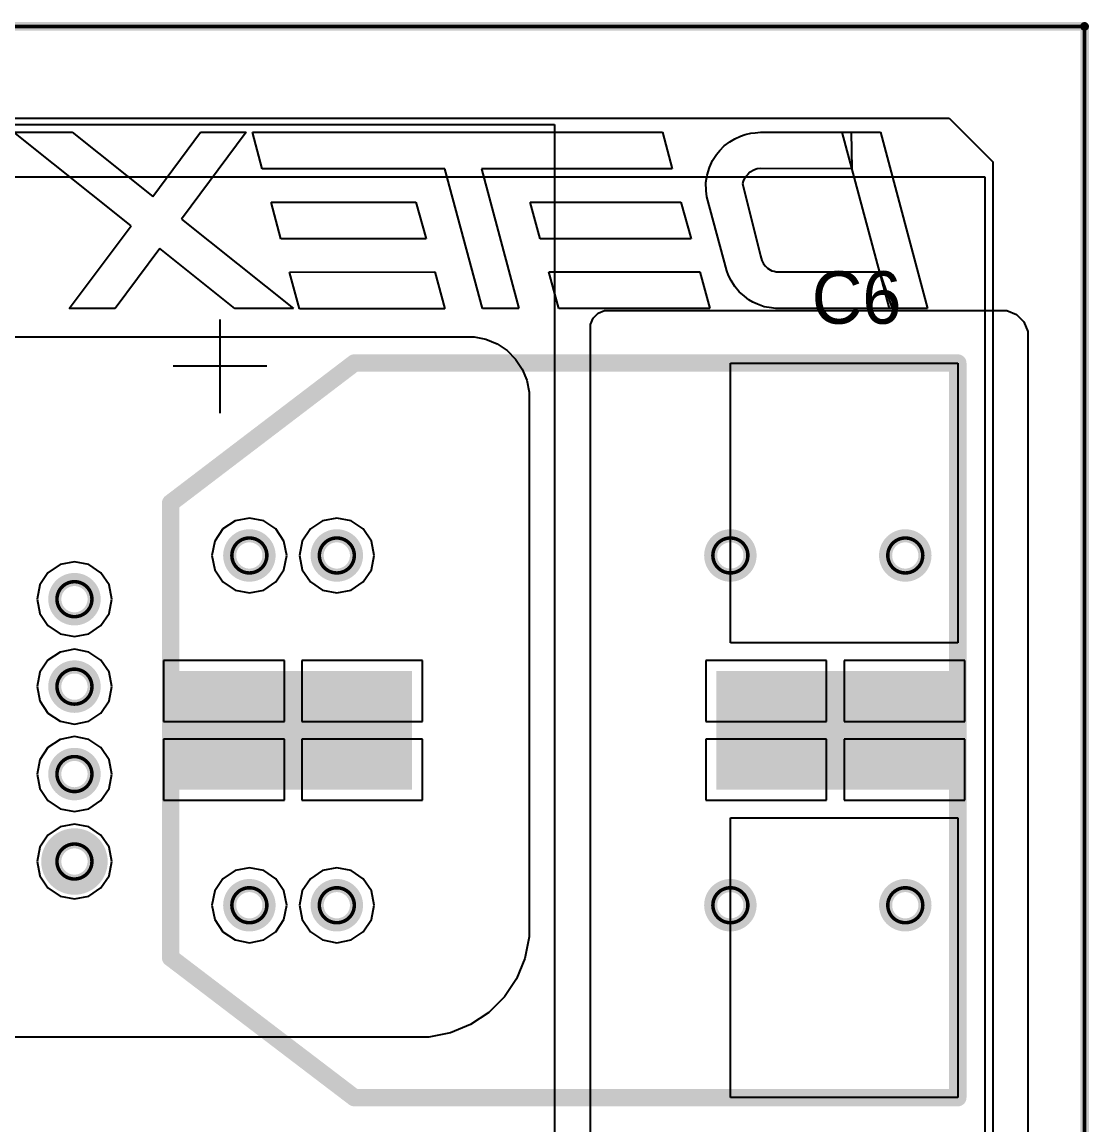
# Model space of a CAD drawing. Header units: millimetres. Extents: x 3.64 to 5.36, y 2.99 to 4.38.
# Drawn here: x 4.745 to 5.355, y 3.749 to 4.38 of the extents above; entities that cross this region are included whole.
import ezdxf

# ---------------------------------------------------------------- set-up
doc = ezdxf.new("R2010")
doc.units = ezdxf.units.MM
doc.header["$MEASUREMENT"] = 0
for name, color, linetype in [('BottomLayer', 5, 'Continuous'), ('BottomOverlay', 54, 'Continuous'), ('BottomSolder', 6, 'Continuous'), ('DrillDrawing', 1, 'Continuous'), ('KeepOutLayer', 6, 'Continuous'), ('Mechanical2', 216, 'Continuous'), ('MidLayer1', 16, 'Continuous'), ('MidLayer2', 76, 'Continuous'), ('MultiLayer', 9, 'Continuous'), ('TopLayer', 1, 'Continuous'), ('TopOverlay', 2, 'Continuous'), ('TopPaste', 8, 'Continuous'), ('TopSolder', 216, 'Continuous')]:
    doc.layers.add(name, color=color, linetype=linetype)

msp = doc.modelspace()

# ---------------------------------------------------------------- linework, layer by layer
at = {"layer": 'BottomLayer'}
for p, q in [((4.5045, 4.2915), (5.2955, 4.2915)), ((5.2955, 4.2915), (5.2955, 3.3625)), ((4.86681, 4.09478), (4.85986, 4.09014)), ((4.875, 4.09641), (4.86681, 4.09478)), ((4.88319, 4.09478), (4.875, 4.09641)), ((4.89014, 4.09014), (4.88319, 4.09478)), ((4.91681, 4.09478), (4.90986, 4.09014)), ((4.925, 4.09641), (4.91681, 4.09478)), ((4.93319, 4.09478), (4.925, 4.09641)), ((4.94014, 4.09014), (4.93319, 4.09478)), ((4.85986, 4.09014), (4.85522, 4.08319)), ((4.89478, 4.08319), (4.89014, 4.09014)), ((4.90986, 4.09014), (4.90522, 4.08319)), ((4.94478, 4.08319), (4.94014, 4.09014)), ((4.85522, 4.08319), (4.85359, 4.075)), ((4.89641, 4.075), (4.89478, 4.08319)), ((4.90522, 4.08319), (4.90359, 4.075)), ((4.94641, 4.075), (4.94478, 4.08319)), ((4.85359, 4.075), (4.85522, 4.06681)), ((4.89478, 4.06681), (4.89641, 4.075)), ((4.90359, 4.075), (4.90522, 4.06681)), ((4.94478, 4.06681), (4.94641, 4.075)), ((4.76681, 4.06978), (4.75986, 4.06514)), ((4.775, 4.07141), (4.76681, 4.06978)), ((4.78319, 4.06978), (4.775, 4.07141)), ((4.79014, 4.06514), (4.78319, 4.06978)), ((4.75986, 4.06514), (4.75522, 4.05819)), ((4.79478, 4.05819), (4.79014, 4.06514)), ((4.85522, 4.06681), (4.85986, 4.05986)), ((4.89014, 4.05986), (4.89478, 4.06681)), ((4.90522, 4.06681), (4.90986, 4.05986)), ((4.94014, 4.05986), (4.94478, 4.06681)), ((4.75522, 4.05819), (4.75359, 4.05)), ((4.79641, 4.05), (4.79478, 4.05819)), ((4.85986, 4.05986), (4.86681, 4.05522)), ((4.86681, 4.05522), (4.875, 4.05359)), ((4.875, 4.05359), (4.88319, 4.05522)), ((4.88319, 4.05522), (4.89014, 4.05986)), ((4.90986, 4.05986), (4.91681, 4.05522)), ((4.91681, 4.05522), (4.925, 4.05359)), ((4.925, 4.05359), (4.93319, 4.05522)), ((4.93319, 4.05522), (4.94014, 4.05986)), ((4.75359, 4.05), (4.75522, 4.04181)), ((4.79478, 4.04181), (4.79641, 4.05)), ((4.75522, 4.04181), (4.75986, 4.03486)), ((4.79014, 4.03486), (4.79478, 4.04181)), ((4.75986, 4.03486), (4.76681, 4.03022)), ((4.76681, 4.03022), (4.775, 4.02859)), ((4.775, 4.02859), (4.78319, 4.03022)), ((4.78319, 4.03022), (4.79014, 4.03486)), ((4.76681, 4.01978), (4.75986, 4.01514)), ((4.775, 4.02141), (4.76681, 4.01978)), ((4.78319, 4.01978), (4.775, 4.02141)), ((4.79014, 4.01514), (4.78319, 4.01978)), ((4.75986, 4.01514), (4.75522, 4.00819)), ((4.79478, 4.00819), (4.79014, 4.01514)), ((4.75522, 4.00819), (4.75359, 4)), ((4.79641, 4), (4.79478, 4.00819)), ((4.75359, 4), (4.75522, 3.99181)), ((4.79478, 3.99181), (4.79641, 4)), ((4.75522, 3.99181), (4.75986, 3.98486)), ((4.79014, 3.98486), (4.79478, 3.99181)), ((4.75986, 3.98486), (4.76681, 3.98022)), ((4.76681, 3.98022), (4.775, 3.97859)), ((4.775, 3.97859), (4.78319, 3.98022)), ((4.78319, 3.98022), (4.79014, 3.98486)), ((4.76681, 3.96978), (4.75986, 3.96514)), ((4.775, 3.97141), (4.76681, 3.96978)), ((4.78319, 3.96978), (4.775, 3.97141)), ((4.79014, 3.96514), (4.78319, 3.96978)), ((4.75986, 3.96514), (4.75522, 3.95819)), ((4.79478, 3.95819), (4.79014, 3.96514)), ((4.75522, 3.95819), (4.75359, 3.95)), ((4.79641, 3.95), (4.79478, 3.95819)), ((4.75359, 3.95), (4.75522, 3.94181)), ((4.79478, 3.94181), (4.79641, 3.95)), ((4.75522, 3.94181), (4.75986, 3.93486)), ((4.79014, 3.93486), (4.79478, 3.94181)), ((4.75986, 3.93486), (4.76681, 3.93022)), ((4.76681, 3.93022), (4.775, 3.92859)), ((4.775, 3.92859), (4.78319, 3.93022)), ((4.78319, 3.93022), (4.79014, 3.93486)), ((4.76681, 3.91978), (4.75986, 3.91514)), ((4.775, 3.92141), (4.76681, 3.91978)), ((4.78319, 3.91978), (4.775, 3.92141)), ((4.79014, 3.91514), (4.78319, 3.91978)), ((4.75986, 3.91514), (4.75522, 3.90819)), ((4.79478, 3.90819), (4.79014, 3.91514)), ((4.75522, 3.90819), (4.75359, 3.9)), ((4.79641, 3.9), (4.79478, 3.90819)), ((4.75359, 3.9), (4.75522, 3.89181)), ((4.79478, 3.89181), (4.79641, 3.9)), ((4.75522, 3.89181), (4.75986, 3.88486)), ((4.79014, 3.88486), (4.79478, 3.89181)), ((4.86681, 3.89478), (4.85986, 3.89014)), ((4.875, 3.89641), (4.86681, 3.89478)), ((4.88319, 3.89478), (4.875, 3.89641)), ((4.89014, 3.89014), (4.88319, 3.89478)), ((4.91681, 3.89478), (4.90986, 3.89014)), ((4.925, 3.89641), (4.91681, 3.89478)), ((4.93319, 3.89478), (4.925, 3.89641)), ((4.94014, 3.89014), (4.93319, 3.89478)), ((4.75986, 3.88486), (4.76681, 3.88022)), ((4.78319, 3.88022), (4.79014, 3.88486)), ((4.85986, 3.89014), (4.85522, 3.88319)), ((4.89478, 3.88319), (4.89014, 3.89014)), ((4.90986, 3.89014), (4.90522, 3.88319)), ((4.94478, 3.88319), (4.94014, 3.89014)), ((4.76681, 3.88022), (4.775, 3.87859)), ((4.775, 3.87859), (4.78319, 3.88022)), ((4.85522, 3.88319), (4.85359, 3.875)), ((4.89641, 3.875), (4.89478, 3.88319)), ((4.90522, 3.88319), (4.90359, 3.875)), ((4.94641, 3.875), (4.94478, 3.88319)), ((4.85359, 3.875), (4.85522, 3.86681)), ((4.89478, 3.86681), (4.89641, 3.875)), ((4.90359, 3.875), (4.90522, 3.86681)), ((4.94478, 3.86681), (4.94641, 3.875)), ((4.85522, 3.86681), (4.85986, 3.85986)), ((4.89014, 3.85986), (4.89478, 3.86681)), ((4.90522, 3.86681), (4.90986, 3.85986)), ((4.94014, 3.85986), (4.94478, 3.86681)), ((4.85986, 3.85986), (4.86681, 3.85522)), ((4.88319, 3.85522), (4.89014, 3.85986)), ((4.90986, 3.85986), (4.91681, 3.85522)), ((4.93319, 3.85522), (4.94014, 3.85986)), ((4.86681, 3.85522), (4.875, 3.85359)), ((4.875, 3.85359), (4.88319, 3.85522)), ((4.91681, 3.85522), (4.925, 3.85359)), ((4.925, 3.85359), (4.93319, 3.85522))]:
    msp.add_line(p, q, dxfattribs=at)
at = {"layer": 'BottomLayer', "const_width": 0.0075}
for points in [[(4.86375, 4.075, 1), (4.88625, 4.075, 1)], [(4.91375, 4.075, 1), (4.93625, 4.075, 1)], [(5.13875, 4.075, 1), (5.16125, 4.075, 1)], [(5.23875, 4.075, 1), (5.26125, 4.075, 1)], [(4.76375, 4.05, 1), (4.78625, 4.05, 1)], [(4.76375, 4, 1), (4.78625, 4, 1)], [(4.76375, 3.95, 1), (4.78625, 3.95, 1)], [(4.76375, 3.9, 1), (4.78625, 3.9, 1)], [(4.86375, 3.875, 1), (4.88625, 3.875, 1)], [(4.91375, 3.875, 1), (4.93625, 3.875, 1)], [(5.13875, 3.875, 1), (5.16125, 3.875, 1)], [(5.23875, 3.875, 1), (5.26125, 3.875, 1)]]:
    msp.add_lwpolyline(points, format="xyb", close=True, dxfattribs=at)
at = {"layer": 'BottomOverlay'}
for p, q in [((4.8075, 4.2635), (4.74025, 4.317)), ((4.74025, 4.317), (4.77375, 4.317)), ((4.77375, 4.317), (4.81975, 4.28025)), ((4.81975, 4.28025), (4.847, 4.317)), ((4.87325, 4.317), (4.83625, 4.26725)), ((4.847, 4.317), (4.87325, 4.317)), ((4.87675, 4.317), (5.11125, 4.317)), ((4.88225, 4.296), (4.87675, 4.317)), ((5.11125, 4.317), (5.11675, 4.296)), ((5.1525, 4.31325), (5.15575, 4.31475)), ((5.15575, 4.31475), (5.1585, 4.31575)), ((5.1585, 4.31575), (5.16175, 4.3165)), ((5.16175, 4.3165), (5.16425, 4.31675)), ((5.16425, 4.31675), (5.16725, 4.317)), ((5.16725, 4.317), (5.219, 4.317)), ((5.214, 4.317), (5.23575, 4.317)), ((5.241, 4.21625), (5.214, 4.317)), ((5.219, 4.317), (5.2195, 4.296)), ((5.23575, 4.317), (5.26275, 4.21625)), ((5.144, 4.3065), (5.1465, 4.30925)), ((5.1465, 4.30925), (5.14975, 4.3115)), ((5.14975, 4.3115), (5.1525, 4.31325)), ((5.13975, 4.30075), (5.142, 4.30425)), ((5.142, 4.30425), (5.144, 4.3065)), ((4.98675, 4.296), (4.88225, 4.296)), ((5.00825, 4.21625), (4.98675, 4.296)), ((5.11675, 4.296), (5.00775, 4.296)), ((5.00775, 4.296), (5.029, 4.21625)), ((5.13675, 4.2925), (5.138, 4.29675)), ((5.138, 4.29675), (5.13975, 4.30075)), ((5.16375, 4.2955), (5.161, 4.294)), ((5.16525, 4.296), (5.16375, 4.2955)), ((5.16725, 4.29625), (5.16525, 4.296)), ((5.2195, 4.296), (5.16725, 4.29625)), ((5.136, 4.28825), (5.13675, 4.2925)), ((5.15725, 4.289), (5.157, 4.28775)), ((5.15775, 4.29), (5.15725, 4.289)), ((5.1585, 4.29125), (5.15775, 4.29)), ((5.16, 4.29275), (5.1585, 4.29125)), ((5.161, 4.294), (5.16, 4.29275)), ((5.13625, 4.2835), (5.136, 4.28825)), ((5.1365, 4.28), (5.13625, 4.2835)), ((5.157, 4.28775), (5.16725, 4.24625)), ((4.893, 4.256), (4.8875, 4.277)), ((4.8875, 4.277), (4.97025, 4.277)), ((4.97025, 4.277), (4.976, 4.256)), ((5.04125, 4.256), (5.0355, 4.277)), ((5.0355, 4.277), (5.12175, 4.277)), ((5.12175, 4.277), (5.1275, 4.256)), ((5.148, 4.23775), (5.1365, 4.28)), ((4.772, 4.21625), (4.8075, 4.2635)), ((4.83625, 4.26725), (4.90025, 4.21625)), ((4.82375, 4.2505), (4.79825, 4.21625)), ((4.86675, 4.21625), (4.82375, 4.2505)), ((4.976, 4.256), (4.893, 4.256)), ((5.1275, 4.256), (5.04125, 4.256)), ((5.16725, 4.24625), (5.168, 4.24375)), ((5.168, 4.24375), (5.169, 4.24175)), ((5.169, 4.24175), (5.17, 4.2405)), ((5.17, 4.2405), (5.17125, 4.23925)), ((5.17125, 4.23925), (5.17275, 4.23825)), ((5.17275, 4.23825), (5.17375, 4.23775)), ((4.898, 4.237), (4.981, 4.23725)), ((4.90375, 4.216), (4.898, 4.237)), ((4.981, 4.23725), (4.98675, 4.216)), ((5.052, 4.21625), (5.04625, 4.23725)), ((5.04625, 4.23725), (5.1325, 4.23725)), ((5.1325, 4.23725), (5.13825, 4.21625)), ((5.149, 4.235), (5.148, 4.23775)), ((5.1505, 4.23225), (5.149, 4.235)), ((5.1525, 4.22875), (5.1505, 4.23225)), ((5.17375, 4.23775), (5.175, 4.2375)), ((5.175, 4.2375), (5.17625, 4.23725)), ((5.17625, 4.23725), (5.23525, 4.23725)), ((5.23525, 4.23725), (5.2425, 4.21625)), ((5.155, 4.22575), (5.1525, 4.22875)), ((5.158, 4.22325), (5.155, 4.22575)), ((5.1605, 4.22125), (5.158, 4.22325)), ((5.16275, 4.21975), (5.1605, 4.22125)), ((5.1655, 4.21875), (5.16275, 4.21975)), ((4.79825, 4.21625), (4.772, 4.21625)), ((4.90025, 4.21625), (4.86675, 4.21625)), ((4.98675, 4.216), (4.90375, 4.216)), ((5.029, 4.21625), (5.00825, 4.21625)), ((5.13825, 4.21625), (5.052, 4.21625)), ((5.16925, 4.21725), (5.1655, 4.21875)), ((5.1735, 4.2165), (5.16925, 4.21725)), ((5.17575, 4.21625), (5.1735, 4.2165)), ((5.2425, 4.21625), (5.17575, 4.21625)), ((5.26275, 4.21625), (5.241, 4.21625))]:
    msp.add_line(p, q, dxfattribs=at)
at = {"layer": 'BottomSolder', "const_width": 0.0115}
msp.add_lwpolyline([(4.76175, 3.9, 1), (4.78825, 3.9, 1)], format="xyb", close=True, dxfattribs=at)
at = {"layer": 'DrillDrawing', "const_width": 0.005}
for points in [[(3.6472, 4.3775), (5.3525, 4.3775)], [(5.3525, 2.9975), (5.3525, 4.3775)]]:
    msp.add_lwpolyline(points, dxfattribs=at)
at = {"layer": 'DrillDrawing'}
for points, const_width in [([(5.35125, 4.3775, 1), (5.35375, 4.3775, 1)], 0.0025), ([(5.35125, 4.3775, 1), (5.35375, 4.3775, 1)], 0.0025), ([(4.885, 4.075, 1), (4.865, 4.075, 1)], 0.002), ([(4.935, 4.075, 1), (4.915, 4.075, 1)], 0.002), ([(5.16, 4.075, 1), (5.14, 4.075, 1)], 0.002), ([(5.26, 4.075, 1), (5.24, 4.075, 1)], 0.002), ([(4.8645, 4.075, 1), (4.8655, 4.075, 1)], 0.001), ([(4.8845, 4.075, 1), (4.8855, 4.075, 1)], 0.001), ([(4.9145, 4.075, 1), (4.9155, 4.075, 1)], 0.001), ([(4.9345, 4.075, 1), (4.9355, 4.075, 1)], 0.001), ([(5.1395, 4.075, 1), (5.1405, 4.075, 1)], 0.001), ([(5.1595, 4.075, 1), (5.1605, 4.075, 1)], 0.001), ([(5.2395, 4.075, 1), (5.2405, 4.075, 1)], 0.001), ([(5.2595, 4.075, 1), (5.2605, 4.075, 1)], 0.001), ([(4.785, 4.05, 1), (4.765, 4.05, 1)], 0.002), ([(4.7645, 4.05, 1), (4.7655, 4.05, 1)], 0.001), ([(4.7845, 4.05, 1), (4.7855, 4.05, 1)], 0.001), ([(4.785, 4, 1), (4.765, 4, 1)], 0.002), ([(4.7645, 4, 1), (4.7655, 4, 1)], 0.001), ([(4.7845, 4, 1), (4.7855, 4, 1)], 0.001), ([(4.785, 3.95, 1), (4.765, 3.95, 1)], 0.002), ([(4.7645, 3.95, 1), (4.7655, 3.95, 1)], 0.001), ([(4.7845, 3.95, 1), (4.7855, 3.95, 1)], 0.001), ([(4.785, 3.9, 1), (4.765, 3.9, 1)], 0.002), ([(4.7645, 3.9, 1), (4.7655, 3.9, 1)], 0.001), ([(4.7845, 3.9, 1), (4.7855, 3.9, 1)], 0.001), ([(4.885, 3.875, 1), (4.865, 3.875, 1)], 0.002), ([(4.935, 3.875, 1), (4.915, 3.875, 1)], 0.002), ([(5.16, 3.875, 1), (5.14, 3.875, 1)], 0.002), ([(5.26, 3.875, 1), (5.24, 3.875, 1)], 0.002), ([(4.8645, 3.875, 1), (4.8655, 3.875, 1)], 0.001), ([(4.8845, 3.875, 1), (4.8855, 3.875, 1)], 0.001), ([(4.9145, 3.875, 1), (4.9155, 3.875, 1)], 0.001), ([(4.9345, 3.875, 1), (4.9355, 3.875, 1)], 0.001), ([(5.1395, 3.875, 1), (5.1405, 3.875, 1)], 0.001), ([(5.1595, 3.875, 1), (5.1605, 3.875, 1)], 0.001), ([(5.2395, 3.875, 1), (5.2405, 3.875, 1)], 0.001), ([(5.2595, 3.875, 1), (5.2605, 3.875, 1)], 0.001)]:
    msp.add_lwpolyline(points, format="xyb", close=True, dxfattribs=dict(at, const_width=const_width))
at = {"layer": 'KeepOutLayer', "const_width": 0.002}
for points in [[(3.6476, 4.3775), (5.3525, 4.3775)], [(5.3525, 2.9975), (5.3525, 4.3775)]]:
    msp.add_lwpolyline(points, dxfattribs=at)
at = {"layer": 'KeepOutLayer', "const_width": 0.001}
msp.add_lwpolyline([(5.352, 4.3775, 1), (5.353, 4.3775, 1)], format="xyb", close=True, dxfattribs=at)
msp.add_lwpolyline([(5.352, 4.3775, 1), (5.353, 4.3775, 1)], format="xyb", close=True, dxfattribs=at)
at = {"layer": 'Mechanical2', "const_width": 0.001}
for points in [[(3.6475, 4.3775), (5.3525, 4.3775)], [(5.3525, 2.9975), (5.3525, 4.3775)]]:
    msp.add_lwpolyline(points, dxfattribs=at)
at = {"layer": 'Mechanical2', "const_width": 0.0005}
msp.add_lwpolyline([(5.35225, 4.3775, 1), (5.35275, 4.3775, 1)], format="xyb", close=True, dxfattribs=at)
msp.add_lwpolyline([(5.35225, 4.3775, 1), (5.35275, 4.3775, 1)], format="xyb", close=True, dxfattribs=at)
at = {"layer": 'MidLayer1'}
for p, q in [((3.725, 4.325), (5.275, 4.325)), ((5.275, 4.325), (5.3, 4.3)), ((5.3, 4.3), (5.3, 3.075)), ((4.86681, 4.09478), (4.85986, 4.09014)), ((4.875, 4.09641), (4.86681, 4.09478)), ((4.88319, 4.09478), (4.875, 4.09641)), ((4.89014, 4.09014), (4.88319, 4.09478)), ((4.91681, 4.09478), (4.90986, 4.09014)), ((4.925, 4.09641), (4.91681, 4.09478)), ((4.93319, 4.09478), (4.925, 4.09641)), ((4.94014, 4.09014), (4.93319, 4.09478)), ((4.85986, 4.09014), (4.85522, 4.08319)), ((4.89478, 4.08319), (4.89014, 4.09014)), ((4.90986, 4.09014), (4.90522, 4.08319)), ((4.94478, 4.08319), (4.94014, 4.09014)), ((4.85522, 4.08319), (4.85359, 4.075)), ((4.89641, 4.075), (4.89478, 4.08319)), ((4.90522, 4.08319), (4.90359, 4.075)), ((4.94641, 4.075), (4.94478, 4.08319)), ((4.85359, 4.075), (4.85522, 4.06681)), ((4.89478, 4.06681), (4.89641, 4.075)), ((4.90359, 4.075), (4.90522, 4.06681)), ((4.94478, 4.06681), (4.94641, 4.075)), ((4.76681, 4.06978), (4.75986, 4.06514)), ((4.775, 4.07141), (4.76681, 4.06978)), ((4.78319, 4.06978), (4.775, 4.07141)), ((4.79014, 4.06514), (4.78319, 4.06978)), ((4.75986, 4.06514), (4.75522, 4.05819)), ((4.79478, 4.05819), (4.79014, 4.06514)), ((4.85522, 4.06681), (4.85986, 4.05986)), ((4.89014, 4.05986), (4.89478, 4.06681)), ((4.90522, 4.06681), (4.90986, 4.05986)), ((4.94014, 4.05986), (4.94478, 4.06681)), ((4.75522, 4.05819), (4.75359, 4.05)), ((4.79641, 4.05), (4.79478, 4.05819)), ((4.85986, 4.05986), (4.86681, 4.05522)), ((4.86681, 4.05522), (4.875, 4.05359)), ((4.875, 4.05359), (4.88319, 4.05522)), ((4.88319, 4.05522), (4.89014, 4.05986)), ((4.90986, 4.05986), (4.91681, 4.05522)), ((4.91681, 4.05522), (4.925, 4.05359)), ((4.925, 4.05359), (4.93319, 4.05522)), ((4.93319, 4.05522), (4.94014, 4.05986)), ((4.75359, 4.05), (4.75522, 4.04181)), ((4.79478, 4.04181), (4.79641, 4.05)), ((4.75522, 4.04181), (4.75986, 4.03486)), ((4.79014, 4.03486), (4.79478, 4.04181)), ((4.75986, 4.03486), (4.76681, 4.03022)), ((4.76681, 4.03022), (4.775, 4.02859)), ((4.775, 4.02859), (4.78319, 4.03022)), ((4.78319, 4.03022), (4.79014, 4.03486)), ((4.76681, 4.01978), (4.75986, 4.01514)), ((4.775, 4.02141), (4.76681, 4.01978)), ((4.78319, 4.01978), (4.775, 4.02141)), ((4.79014, 4.01514), (4.78319, 4.01978)), ((4.75986, 4.01514), (4.75522, 4.00819)), ((4.79478, 4.00819), (4.79014, 4.01514)), ((4.75522, 4.00819), (4.75359, 4)), ((4.79641, 4), (4.79478, 4.00819)), ((4.75359, 4), (4.75522, 3.99181)), ((4.79478, 3.99181), (4.79641, 4)), ((4.75522, 3.99181), (4.75986, 3.98486)), ((4.79014, 3.98486), (4.79478, 3.99181)), ((4.75986, 3.98486), (4.76681, 3.98022)), ((4.76681, 3.98022), (4.775, 3.97859)), ((4.775, 3.97859), (4.78319, 3.98022)), ((4.78319, 3.98022), (4.79014, 3.98486)), ((4.76681, 3.96978), (4.75986, 3.96514)), ((4.775, 3.97141), (4.76681, 3.96978)), ((4.78319, 3.96978), (4.775, 3.97141)), ((4.79014, 3.96514), (4.78319, 3.96978)), ((4.75986, 3.96514), (4.75522, 3.95819)), ((4.79478, 3.95819), (4.79014, 3.96514)), ((4.75522, 3.95819), (4.75359, 3.95)), ((4.79641, 3.95), (4.79478, 3.95819)), ((4.75359, 3.95), (4.75522, 3.94181)), ((4.79478, 3.94181), (4.79641, 3.95)), ((4.75522, 3.94181), (4.75986, 3.93486)), ((4.79014, 3.93486), (4.79478, 3.94181)), ((4.75986, 3.93486), (4.76681, 3.93022)), ((4.76681, 3.93022), (4.775, 3.92859)), ((4.775, 3.92859), (4.78319, 3.93022)), ((4.78319, 3.93022), (4.79014, 3.93486)), ((4.76681, 3.91978), (4.75986, 3.91514)), ((4.775, 3.92141), (4.76681, 3.91978)), ((4.78319, 3.91978), (4.775, 3.92141)), ((4.79014, 3.91514), (4.78319, 3.91978)), ((4.75986, 3.91514), (4.75522, 3.90819)), ((4.79478, 3.90819), (4.79014, 3.91514)), ((4.75522, 3.90819), (4.75359, 3.9)), ((4.79641, 3.9), (4.79478, 3.90819)), ((4.75359, 3.9), (4.75522, 3.89181)), ((4.79478, 3.89181), (4.79641, 3.9)), ((4.75522, 3.89181), (4.75986, 3.88486)), ((4.79014, 3.88486), (4.79478, 3.89181)), ((4.86681, 3.89478), (4.85986, 3.89014)), ((4.875, 3.89641), (4.86681, 3.89478)), ((4.88319, 3.89478), (4.875, 3.89641)), ((4.89014, 3.89014), (4.88319, 3.89478)), ((4.91681, 3.89478), (4.90986, 3.89014)), ((4.925, 3.89641), (4.91681, 3.89478)), ((4.93319, 3.89478), (4.925, 3.89641)), ((4.94014, 3.89014), (4.93319, 3.89478)), ((4.75986, 3.88486), (4.76681, 3.88022)), ((4.78319, 3.88022), (4.79014, 3.88486)), ((4.85986, 3.89014), (4.85522, 3.88319)), ((4.89478, 3.88319), (4.89014, 3.89014)), ((4.90986, 3.89014), (4.90522, 3.88319)), ((4.94478, 3.88319), (4.94014, 3.89014)), ((4.76681, 3.88022), (4.775, 3.87859)), ((4.775, 3.87859), (4.78319, 3.88022)), ((4.85522, 3.88319), (4.85359, 3.875)), ((4.89641, 3.875), (4.89478, 3.88319)), ((4.90522, 3.88319), (4.90359, 3.875)), ((4.94641, 3.875), (4.94478, 3.88319)), ((4.85359, 3.875), (4.85522, 3.86681)), ((4.89478, 3.86681), (4.89641, 3.875)), ((4.90359, 3.875), (4.90522, 3.86681)), ((4.94478, 3.86681), (4.94641, 3.875)), ((4.85522, 3.86681), (4.85986, 3.85986)), ((4.89014, 3.85986), (4.89478, 3.86681)), ((4.90522, 3.86681), (4.90986, 3.85986)), ((4.94014, 3.85986), (4.94478, 3.86681)), ((4.85986, 3.85986), (4.86681, 3.85522)), ((4.88319, 3.85522), (4.89014, 3.85986)), ((4.90986, 3.85986), (4.91681, 3.85522)), ((4.93319, 3.85522), (4.94014, 3.85986)), ((4.86681, 3.85522), (4.875, 3.85359)), ((4.875, 3.85359), (4.88319, 3.85522)), ((4.91681, 3.85522), (4.925, 3.85359)), ((4.925, 3.85359), (4.93319, 3.85522))]:
    msp.add_line(p, q, dxfattribs=at)
at = {"layer": 'MidLayer1', "const_width": 0.0075}
for points in [[(4.86375, 4.075, 1), (4.88625, 4.075, 1)], [(4.91375, 4.075, 1), (4.93625, 4.075, 1)], [(5.13875, 4.075, 1), (5.16125, 4.075, 1)], [(5.23875, 4.075, 1), (5.26125, 4.075, 1)], [(4.76375, 4.05, 1), (4.78625, 4.05, 1)], [(4.76375, 4, 1), (4.78625, 4, 1)], [(4.76375, 3.95, 1), (4.78625, 3.95, 1)], [(4.76375, 3.9, 1), (4.78625, 3.9, 1)], [(4.86375, 3.875, 1), (4.88625, 3.875, 1)], [(4.91375, 3.875, 1), (4.93625, 3.875, 1)], [(5.13875, 3.875, 1), (5.16125, 3.875, 1)], [(5.23875, 3.875, 1), (5.26125, 3.875, 1)]]:
    msp.add_lwpolyline(points, format="xyb", close=True, dxfattribs=at)
at = {"layer": 'MidLayer2'}
for p, q in [((4.6005, 4.3215), (5.0495, 4.3215)), ((5.0495, 4.3215), (5.0495, 3.0245))]:
    msp.add_line(p, q, dxfattribs=at)
at = {"layer": 'MidLayer2', "const_width": 0.0075}
for points in [[(4.86375, 4.075, 1), (4.88625, 4.075, 1)], [(4.91375, 4.075, 1), (4.93625, 4.075, 1)], [(5.13875, 4.075, 1), (5.16125, 4.075, 1)], [(5.23875, 4.075, 1), (5.26125, 4.075, 1)], [(4.76375, 4.05, 1), (4.78625, 4.05, 1)], [(4.76375, 4, 1), (4.78625, 4, 1)], [(4.76375, 3.95, 1), (4.78625, 3.95, 1)], [(4.76375, 3.9, 1), (4.78625, 3.9, 1)], [(4.86375, 3.875, 1), (4.88625, 3.875, 1)], [(4.91375, 3.875, 1), (4.93625, 3.875, 1)], [(5.13875, 3.875, 1), (5.16125, 3.875, 1)], [(5.23875, 3.875, 1), (5.26125, 3.875, 1)]]:
    msp.add_lwpolyline(points, format="xyb", close=True, dxfattribs=at)
at = {"layer": 'MultiLayer', "const_width": 0.0075}
for points in [[(4.86375, 4.075, 1), (4.88625, 4.075, 1)], [(4.91375, 4.075, 1), (4.93625, 4.075, 1)], [(5.13875, 4.075, 1), (5.16125, 4.075, 1)], [(5.23875, 4.075, 1), (5.26125, 4.075, 1)], [(4.76375, 4.05, 1), (4.78625, 4.05, 1)], [(4.76375, 4, 1), (4.78625, 4, 1)], [(4.76375, 3.95, 1), (4.78625, 3.95, 1)], [(4.76375, 3.9, 1), (4.78625, 3.9, 1)], [(4.86375, 3.875, 1), (4.88625, 3.875, 1)], [(4.91375, 3.875, 1), (4.93625, 3.875, 1)], [(5.13875, 3.875, 1), (5.16125, 3.875, 1)], [(5.23875, 3.875, 1), (5.26125, 3.875, 1)]]:
    msp.add_lwpolyline(points, format="xyb", close=True, dxfattribs=at)
at = {"layer": 'TopLayer'}
for p, q in [((5.07152, 4.21066), (5.07434, 4.21348)), ((5.07434, 4.21348), (5.07801, 4.215)), ((5.07801, 4.215), (5.30798, 4.215)), ((5.30798, 4.215), (5.3135, 4.21272)), ((5.3135, 4.21272), (5.31772, 4.2085)), ((5.07, 4.20699), (5.07152, 4.21066)), ((5.07, 4.205), (5.07, 4.20699)), ((5.31772, 4.2085), (5.32, 4.20298)), ((4.68515, 4.2), (5.00345, 4.2)), ((5.00345, 4.2), (5.01021, 4.19865)), ((5.07, 3.37), (5.07, 4.205)), ((5.32, 4.20298), (5.32, 4.2)), ((5.32, 4.2), (5.32, 3.245)), ((5.01021, 4.19865), (5.01658, 4.19602)), ((5.01658, 4.19602), (5.02231, 4.19219)), ((5.02231, 4.19219), (5.02719, 4.18731)), ((5.02719, 4.18731), (5.03102, 4.18158)), ((5.03102, 4.18158), (5.03365, 4.17521)), ((5.03365, 4.17521), (5.035, 4.16845)), ((5.035, 4.16845), (5.035, 4.165)), ((5.035, 4.165), (5.035, 3.86316)), ((4.895, 4.015), (4.826, 4.015)), ((4.826, 4.015), (4.826, 3.98)), ((4.895, 3.98), (4.895, 4.015)), ((4.974, 4.015), (4.905, 4.015)), ((4.905, 4.015), (4.905, 3.98)), ((4.974, 3.98), (4.974, 4.015)), ((5.205, 4.015), (5.136, 4.015)), ((5.136, 4.015), (5.136, 3.98)), ((5.205, 3.98), (5.205, 4.015)), ((5.284, 4.015), (5.215, 4.015)), ((5.215, 4.015), (5.215, 3.98)), ((5.284, 3.98), (5.284, 4.015)), ((4.826, 3.98), (4.895, 3.98)), ((4.905, 3.98), (4.974, 3.98)), ((5.136, 3.98), (5.205, 3.98)), ((5.215, 3.98), (5.284, 3.98)), ((4.895, 3.97), (4.826, 3.97)), ((4.826, 3.97), (4.826, 3.935)), ((4.895, 3.935), (4.895, 3.97)), ((4.974, 3.97), (4.905, 3.97)), ((4.905, 3.97), (4.905, 3.935)), ((4.974, 3.935), (4.974, 3.97)), ((5.205, 3.97), (5.136, 3.97)), ((5.136, 3.97), (5.136, 3.935)), ((5.205, 3.935), (5.205, 3.97)), ((5.284, 3.97), (5.215, 3.97)), ((5.215, 3.97), (5.215, 3.935)), ((5.284, 3.935), (5.284, 3.97)), ((4.826, 3.935), (4.895, 3.935)), ((4.905, 3.935), (4.974, 3.935)), ((5.136, 3.935), (5.205, 3.935)), ((5.215, 3.935), (5.284, 3.935)), ((5.035, 3.86316), (5.035, 3.85689)), ((5.035, 3.85689), (5.03255, 3.84459)), ((5.03255, 3.84459), (5.02775, 3.83301)), ((5.02775, 3.83301), (5.02079, 3.82258)), ((5.02079, 3.82258), (5.01192, 3.81371)), ((5.01192, 3.81371), (5.00149, 3.80675)), ((5.00149, 3.80675), (4.98991, 3.80195)), ((4.97761, 3.7995), (4.68565, 3.7995)), ((4.98991, 3.80195), (4.97761, 3.7995))]:
    msp.add_line(p, q, dxfattribs=at)
for points, const_width in [([(4.86375, 4.075, 1), (4.88625, 4.075, 1)], 0.0075), ([(4.91375, 4.075, 1), (4.93625, 4.075, 1)], 0.0075), ([(5.13875, 4.075, 1), (5.16125, 4.075, 1)], 0.0075), ([(5.23875, 4.075, 1), (5.26125, 4.075, 1)], 0.0075), ([(4.76375, 4.05, 1), (4.78625, 4.05, 1)], 0.0075), ([(4.76375, 4, 1), (4.78625, 4, 1)], 0.0075), ([(4.885, 3.975, 1), (4.915, 3.975, 1)], 0.03), ([(5.195, 3.975, 1), (5.225, 3.975, 1)], 0.03), ([(4.76375, 3.95, 1), (4.78625, 3.95, 1)], 0.0075), ([(4.76375, 3.9, 1), (4.78625, 3.9, 1)], 0.0075), ([(4.86375, 3.875, 1), (4.88625, 3.875, 1)], 0.0075), ([(4.91375, 3.875, 1), (4.93625, 3.875, 1)], 0.0075), ([(5.13875, 3.875, 1), (5.16125, 3.875, 1)], 0.0075), ([(5.23875, 3.875, 1), (5.26125, 3.875, 1)], 0.0075)]:
    msp.add_lwpolyline(points, format="xyb", close=True, dxfattribs=dict(at, const_width=const_width))
for points, const_width in [([(4.868, 4.005), (4.868, 3.945)], 0.064), ([(4.932, 4.005), (4.932, 3.945)], 0.064), ([(5.178, 4.005), (5.178, 3.945)], 0.064), ([(5.242, 4.005), (5.242, 3.945)], 0.064), ([(4.964, 3.99), (4.836, 3.99)], 0.03), ([(5.274, 3.99), (5.146, 3.99)], 0.03), ([(4.964, 3.96), (4.836, 3.96)], 0.03), ([(5.274, 3.96), (5.146, 3.96)], 0.03)]:
    msp.add_lwpolyline(points, dxfattribs=dict(at, const_width=const_width))
at = {"layer": 'TopOverlay'}
for p, q in [((4.85822, 4.15644), (4.85822, 4.21)), ((4.885, 4.18322), (4.83144, 4.18322)), ((5.15, 4.025), (5.15, 4.185)), ((5.15, 4.185), (5.21, 4.185)), ((5.21, 4.185), (5.28, 4.185)), ((5.28, 4.185), (5.28, 4.025)), ((5.28, 4.025), (5.15, 4.025)), ((5.15, 3.765), (5.15, 3.925)), ((5.15, 3.925), (5.21, 3.925)), ((5.21, 3.925), (5.28, 3.925)), ((5.28, 3.925), (5.28, 3.765)), ((5.28, 3.765), (5.15, 3.765))]:
    msp.add_line(p, q, dxfattribs=at)
at = {"layer": 'TopOverlay', "const_width": 0.01}
for points in [[(4.83, 4.105), (4.935, 4.185)], [(4.935, 4.185), (5.28, 4.185)], [(5.28, 3.765), (5.28, 4.185)], [(4.83, 3.845), (4.83, 4.105)], [(4.83, 3.845), (4.935, 3.765)], [(4.935, 3.765), (5.28, 3.765)]]:
    msp.add_lwpolyline(points, dxfattribs=at)
at = {"layer": 'TopOverlay', "const_width": 0.005}
for points in [[(4.9325, 4.185, 1), (4.9375, 4.185, 1)], [(4.9325, 4.185, 1), (4.9375, 4.185, 1)], [(5.2775, 4.185, 1), (5.2825, 4.185, 1)], [(5.2775, 4.185, 1), (5.2825, 4.185, 1)], [(4.8275, 4.105, 1), (4.8325, 4.105, 1)], [(4.8275, 4.105, 1), (4.8325, 4.105, 1)], [(4.8275, 3.845, 1), (4.8325, 3.845, 1)], [(4.8275, 3.845, 1), (4.8325, 3.845, 1)], [(4.9325, 3.765, 1), (4.9375, 3.765, 1)], [(4.9325, 3.765, 1), (4.9375, 3.765, 1)], [(5.2775, 3.765, 1), (5.2825, 3.765, 1)], [(5.2775, 3.765, 1), (5.2825, 3.765, 1)]]:
    msp.add_lwpolyline(points, format="xyb", close=True, dxfattribs=at)
at = {"layer": 'TopPaste'}
for points, const_width in [([(4.868, 4.005), (4.868, 3.945)], 0.064), ([(4.932, 4.005), (4.932, 3.945)], 0.064), ([(5.178, 4.005), (5.178, 3.945)], 0.064), ([(5.242, 4.005), (5.242, 3.945)], 0.064), ([(4.964, 3.99), (4.836, 3.99)], 0.03), ([(5.274, 3.99), (5.146, 3.99)], 0.03), ([(4.964, 3.96), (4.836, 3.96)], 0.03), ([(5.274, 3.96), (5.146, 3.96)], 0.03)]:
    msp.add_lwpolyline(points, dxfattribs=dict(at, const_width=const_width))
at = {"layer": 'TopPaste', "const_width": 0.03}
for points in [[(4.885, 3.975, 1), (4.915, 3.975, 1)], [(5.195, 3.975, 1), (5.225, 3.975, 1)]]:
    msp.add_lwpolyline(points, format="xyb", close=True, dxfattribs=at)
at = {"layer": 'TopSolder'}
for points, const_width in [([(4.702, 4.02325), (4.648, 4.02325)], 0.0965), ([(4.866, 4.009), (4.866, 3.941)], 0.068), ([(4.934, 4.009), (4.934, 3.941)], 0.068), ([(5.176, 4.009), (5.176, 3.941)], 0.068), ([(5.244, 4.009), (5.244, 3.941)], 0.068), ([(4.968, 3.992), (4.832, 3.992)], 0.034), ([(5.278, 3.992), (5.142, 3.992)], 0.034), ([(4.702, 3.92675), (4.648, 3.92675)], 0.0965), ([(4.968, 3.958), (4.832, 3.958)], 0.034), ([(5.278, 3.958), (5.142, 3.958)], 0.034)]:
    msp.add_lwpolyline(points, dxfattribs=dict(at, const_width=const_width))
for points, const_width in [([(4.883, 3.975, 1), (4.917, 3.975, 1)], 0.034), ([(5.193, 3.975, 1), (5.227, 3.975, 1)], 0.034), ([(4.76175, 3.9, 1), (4.78825, 3.9, 1)], 0.0115)]:
    msp.add_lwpolyline(points, format="xyb", close=True, dxfattribs=dict(at, const_width=const_width))

# ---------------------------------------------------------------- texts
at = {"layer": 'TopOverlay'}
msp.add_text('C6', height=0.03, dxfattribs=at).set_placement((5.1965, 4.2075))

doc.saveas('drawing.dxf')
